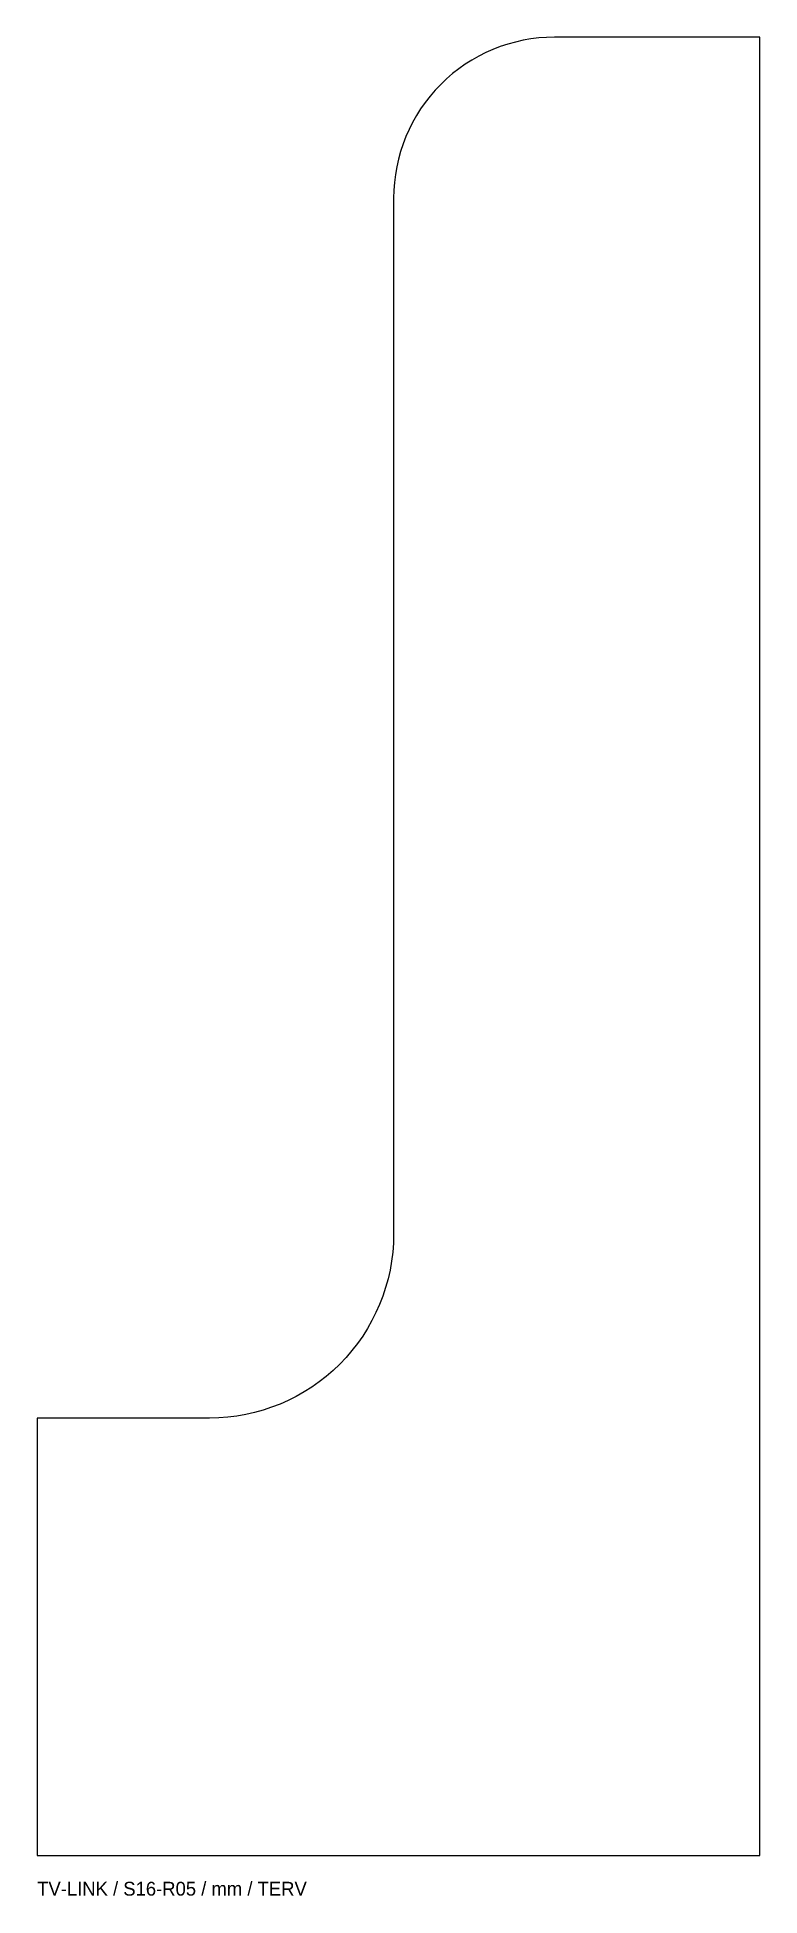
# Model space of a CAD drawing. Header units: millimetres. Extents: x 0 to 628, y -35 to 1580.
import ezdxf

# ---------------------------------------------------------------- set-up
doc = ezdxf.new("R2010")
doc.units = ezdxf.units.MM

msp = doc.modelspace()

# ---------------------------------------------------------------- linework, layer by layer
msp.add_lwpolyline([(0, 0), (628.5, 0), (628.5, 1580), (450, 1580, 0.414214), (310, 1440), (310, 540, -0.414214), (150, 380), (0, 380)], format="xyb", close=True)

# ---------------------------------------------------------------- texts
msp.add_text('TV-LINK / S16-R05 / mm / TERV', height=12).set_placement((0, -35))

doc.saveas('drawing.dxf')
